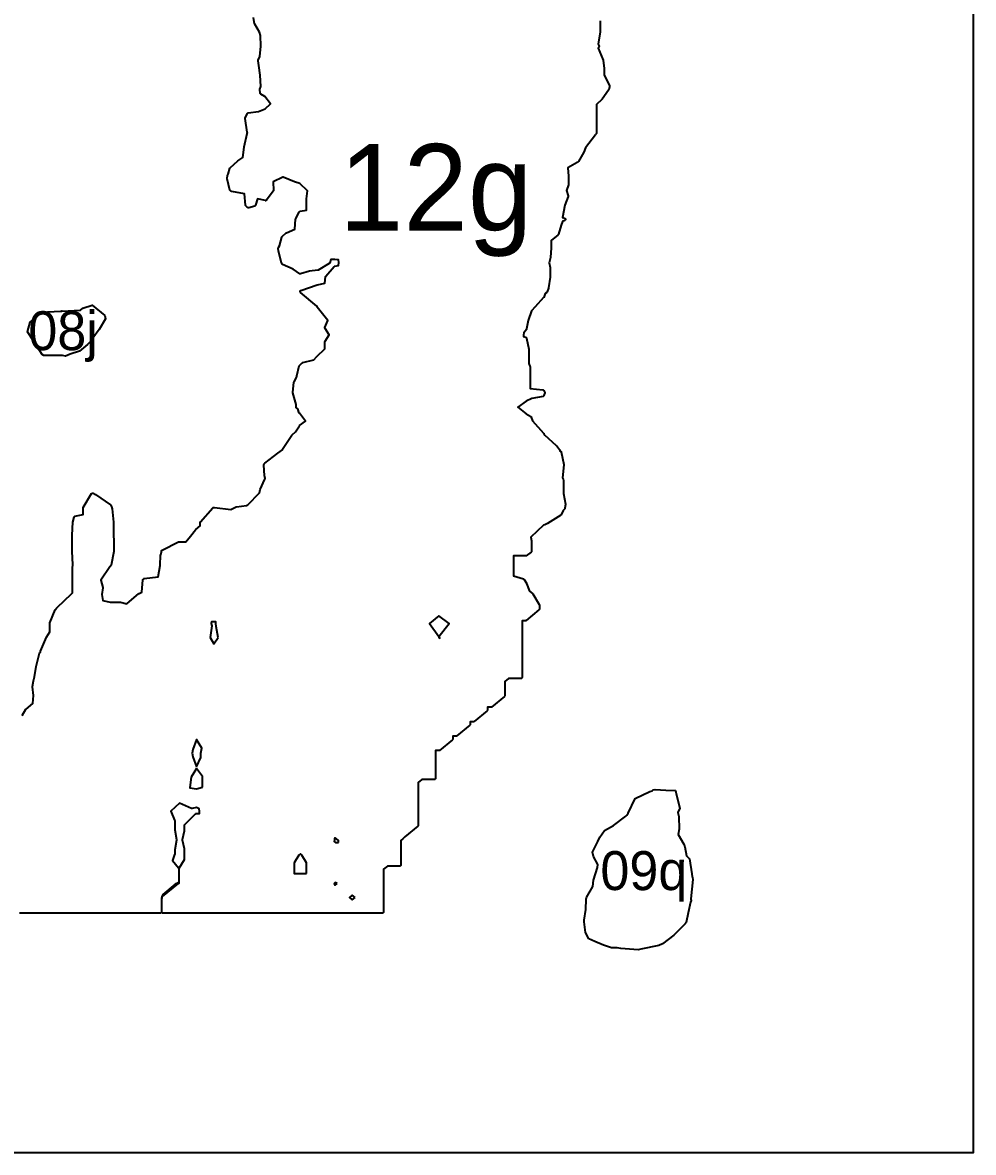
# Model space of a CAD drawing. Header units: millimetres. Extents: x 0 to 500, y 0 to 700.
# Drawn here: x 439 to 500, y 0 to 72.5 of the extents above; entities that cross this region are included whole.
import ezdxf
from ezdxf.enums import TextEntityAlignment as Align

# ---------------------------------------------------------------- set-up
doc = ezdxf.new("R2010")
doc.units = ezdxf.units.MM
for name, color, linetype in [('CORTE', 1, 'Continuous'), ('GRABADO', 5, 'Continuous'), ('HOJA', 8, 'Continuous')]:
    doc.layers.add(name, color=color, linetype=linetype)

msp = doc.modelspace()

# ---------------------------------------------------------------- linework, layer by layer
at = {"layer": 'CORTE'}
for points in [[(476.038, 72.643), (476.038, 71.938), (476.037, 71.932), (475.903, 71.147), (475.958, 71.054), (475.96, 71.051), (475.963, 71.045), (475.966, 71.034), (475.968, 71.023), (475.968, 71.013), (475.966, 71.001), (475.963, 70.99), (475.96, 70.985), (475.958, 70.981), (475.908, 70.897), (476.22, 70.115), (476.222, 70.107), (476.223, 70.102), (476.289, 69.611), (476.289, 69.606), (476.289, 69.182), (476.634, 68.464), (476.636, 68.459), (476.638, 68.452), (476.639, 68.445), (476.64, 68.438), (476.64, 68.431), (476.64, 68.423), (476.639, 68.417), (476.59, 68.218), (476.589, 68.214), (476.587, 68.209), (476.583, 68.2), (476.58, 68.195), (476.159, 67.61), (476.156, 67.607), (476.153, 67.603), (475.8, 67.27), (475.8, 67.268), (475.8, 65.489), (475.798, 65.456), (475.796, 65.424), (475.796, 65.421), (475.795, 65.414), (475.792, 65.404), (475.788, 65.397), (475.784, 65.389), (475.748, 65.339), (475.747, 65.338), (475.096, 64.495), (474.98, 64.224), (474.979, 64.221), (474.64, 63.609), (474.637, 63.604), (474.635, 63.602), (474.63, 63.595), (474.574, 63.549), (474.57, 63.546), (474.564, 63.542), (473.967, 63.21), (474.007, 62.683), (474.007, 62.136), (474.005, 62.125), (473.883, 61.752), (473.978, 61.404), (473.979, 61.398), (473.98, 61.391), (473.98, 61.385), (473.979, 61.378), (473.977, 61.369), (473.975, 61.363), (473.771, 60.808), (473.624, 60.015), (473.762, 59.972), (473.768, 59.97), (473.774, 59.967), (473.78, 59.963), (473.786, 59.959), (473.792, 59.954), (473.797, 59.947), (473.8, 59.944), (473.804, 59.937), (473.807, 59.929), (473.81, 59.922), (473.812, 59.914), (473.813, 59.906), (473.813, 59.899), (473.812, 59.894), (473.811, 59.885), (473.809, 59.878), (473.807, 59.873), (473.804, 59.866), (473.8, 59.859), (473.794, 59.852), (473.789, 59.847), (473.783, 59.842), (473.779, 59.839), (473.774, 59.836), (473.626, 59.761), (473.535, 59.534), (473.361, 58.954), (473.359, 58.948), (473.355, 58.939), (473.351, 58.934), (473.348, 58.929), (473.342, 58.922), (473.337, 58.918), (472.896, 58.55), (472.896, 58.046), (472.852, 57.471), (472.852, 57.466), (472.85, 57.459), (472.765, 57.12), (472.825, 56.802), (472.825, 56.798), (472.826, 56.793), (472.826, 56.193), (472.825, 56.187), (472.723, 55.504), (472.722, 55.497), (472.72, 55.492), (472.63, 55.244), (472.628, 55.239), (472.625, 55.232), (472.621, 55.226), (472.617, 55.221), (472.611, 55.215), (472.607, 55.211), (472.516, 55.139), (472.422, 54.895), (472.42, 54.891), (472.416, 54.884), (472.412, 54.878), (472.409, 54.875), (471.872, 54.292), (471.632, 54.033), (471.42, 53.398), (471.314, 52.864), (471.312, 52.858), (471.309, 52.849), (471.306, 52.843), (471.303, 52.838), (471.137, 52.607), (471.115, 52.484), (471.115, 52.378), (471.265, 52.328), (471.27, 52.326), (471.278, 52.322), (471.284, 52.318), (471.289, 52.314), (471.294, 52.309), (471.299, 52.304), (471.305, 52.296), (471.307, 52.292), (471.309, 52.288), (471.313, 52.279), (471.314, 52.272), (471.453, 51.576), (471.454, 51.571), (471.454, 51.567), (471.454, 50.756), (471.463, 50.655), (471.529, 50.482), (471.532, 50.476), (471.533, 50.468), (471.534, 50.461), (471.534, 49.035), (472.361, 48.954), (472.368, 48.953), (472.375, 48.951), (472.382, 48.949), (472.389, 48.945), (472.394, 48.942), (472.403, 48.936), (472.409, 48.929), (472.414, 48.923), (472.474, 48.822), (472.478, 48.816), (472.482, 48.805), (472.483, 48.798), (472.484, 48.79), (472.484, 48.783), (472.484, 48.778), (472.483, 48.77), (472.481, 48.764), (472.424, 48.583), (472.422, 48.578), (472.418, 48.57), (472.415, 48.565), (472.409, 48.557), (472.401, 48.549), (472.394, 48.544), (472.385, 48.539), (472.379, 48.536), (472.374, 48.535), (472.369, 48.533), (471.642, 48.398), (471.279, 48.226), (470.759, 47.854), (471.283, 47.418), (471.583, 47.251), (471.586, 47.249), (471.594, 47.244), (471.602, 47.236), (471.605, 47.232), (471.612, 47.222), (471.616, 47.211), (471.688, 46.97), (472.408, 46.17), (472.412, 46.166), (472.417, 46.158), (472.42, 46.152), (472.452, 46.077), (472.468, 46.059), (473.223, 45.378), (473.227, 45.373), (473.427, 45.124), (473.432, 45.116), (473.436, 45.107), (473.438, 45.102), (473.44, 45.095), (473.441, 45.087), (473.441, 45.082), (473.441, 45.048), (473.495, 45.026), (473.5, 45.023), (473.505, 45.02), (473.511, 45.016), (473.518, 45.01), (473.521, 45.006), (473.525, 45.001), (473.53, 44.993), (473.533, 44.987), (473.534, 44.984), (473.536, 44.977), (473.713, 44.166), (473.714, 44.16), (473.715, 44.153), (473.714, 44.147), (473.623, 43.31), (473.649, 43.26), (473.65, 43.257), (473.654, 43.248), (473.655, 43.24), (473.675, 43.125), (473.676, 43.118), (473.676, 42.308), (473.814, 41.616), (473.814, 41.612), (473.815, 41.604), (473.814, 41.594), (473.779, 41.361), (473.778, 41.357), (473.776, 41.35), (473.773, 41.343), (473.77, 41.336), (473.766, 41.33), (473.762, 41.326), (473.665, 41.217), (473.53, 40.937), (473.528, 40.933), (473.525, 40.929), (473.52, 40.923), (473.515, 40.917), (473.509, 40.912), (473.505, 40.909), (472.665, 40.384), (472.662, 40.382), (472.486, 40.294), (472.482, 40.292), (472.478, 40.291), (472.391, 40.267), (471.597, 39.495), (471.636, 39.265), (471.637, 39.259), (471.637, 38.591), (471.636, 38.581), (471.634, 38.572), (471.631, 38.566), (471.629, 38.561), (471.626, 38.555), (471.621, 38.548), (471.617, 38.544), (471.613, 38.539), (471.607, 38.535), (471.281, 38.302), (471.277, 38.3), (471.272, 38.297), (471.264, 38.294), (471.256, 38.292), (471.248, 38.291), (471.243, 38.29), (470.48, 38.29), (470.48, 37.026), (471.12, 36.813), (471.125, 36.811), (471.131, 36.808), (471.139, 36.803), (471.142, 36.8), (471.148, 36.795), (471.155, 36.787), (471.157, 36.783), (471.306, 36.536), (471.308, 36.532), (471.31, 36.528), (471.509, 36.033), (471.703, 35.871), (471.706, 35.868), (471.712, 35.862), (471.716, 35.855), (472.125, 35.171), (472.128, 35.165), (472.131, 35.157), (472.134, 35.149), (472.135, 35.14), (472.135, 35.136), (472.135, 34.887), (472.134, 34.882), (472.134, 34.878), (472.132, 34.868), (472.127, 34.856), (472.123, 34.849), (472.117, 34.841), (472.111, 34.835), (472.108, 34.832), (471.289, 34.15), (471.284, 34.145), (471.276, 34.141), (471.27, 34.138), (471.262, 34.135), (471.254, 34.133), (471.249, 34.133), (471.243, 34.132), (471.023, 34.132), (471.023, 32.111), (471.023, 31.867), (471.023, 31.184), (471.023, 30.499), (471.023, 30.494), (471.022, 30.488), (471.02, 30.481), (471.017, 30.472), (471.014, 30.466), (471.011, 30.461), (471.006, 30.454), (471.001, 30.448), (470.996, 30.444), (470.99, 30.439), (470.982, 30.435), (470.979, 30.433), (470.971, 30.43), (470.961, 30.428), (470.956, 30.427), (470.951, 30.427), (470.156, 30.427), (469.912, 30.223), (469.912, 29.329), (469.911, 29.322), (469.909, 29.311), (469.904, 29.297), (469.897, 29.287), (469.894, 29.283), (469.89, 29.279), (469.886, 29.275), (469.065, 28.591), (469.06, 28.587), (469.053, 28.583), (469.046, 28.58), (469.039, 28.577), (469.031, 28.575), (469.026, 28.574), (469.02, 28.574), (468.8, 28.574), (468.8, 28.403), (468.8, 28.398), (468.799, 28.393), (468.797, 28.383), (468.793, 28.374), (468.792, 28.372), (468.788, 28.364), (468.782, 28.357), (468.778, 28.352), (468.773, 28.348), (467.953, 27.664), (467.949, 27.661), (467.941, 27.656), (467.935, 27.653), (467.927, 27.651), (467.919, 27.649), (467.914, 27.648), (467.908, 27.648), (467.688, 27.648), (467.688, 27.477), (467.688, 27.469), (467.686, 27.458), (467.681, 27.446), (467.676, 27.438), (467.67, 27.429), (467.665, 27.424), (467.663, 27.423), (466.842, 26.739), (466.837, 26.735), (466.829, 26.73), (466.824, 26.727), (466.816, 26.724), (466.808, 26.722), (466.802, 26.722), (466.797, 26.721), (466.577, 26.721), (466.577, 26.55), (466.576, 26.545), (466.575, 26.538), (466.573, 26.53), (466.571, 26.524), (466.568, 26.517), (466.565, 26.512), (466.559, 26.504), (466.554, 26.499), (466.551, 26.496), (465.73, 25.812), (465.725, 25.808), (465.718, 25.804), (465.711, 25.801), (465.704, 25.798), (465.696, 25.796), (465.691, 25.795), (465.685, 25.795), (465.465, 25.795), (465.465, 25.626), (465.465, 24.015), (465.465, 24.008), (465.462, 23.996), (465.459, 23.988), (465.457, 23.983), (465.452, 23.975), (465.448, 23.969), (465.444, 23.965), (465.437, 23.959), (465.431, 23.954), (465.425, 23.951), (465.42, 23.948), (465.412, 23.945), (465.403, 23.943), (465.398, 23.943), (465.393, 23.942), (464.598, 23.942), (464.353, 23.738), (464.353, 22.847), (464.353, 22.603), (464.353, 21.921), (464.353, 20.992), (464.353, 20.985), (464.351, 20.974), (464.345, 20.96), (464.339, 20.95), (464.336, 20.946), (464.332, 20.942), (464.328, 20.938), (463.507, 20.254), (463.36, 20.133), (463.242, 20.033), (463.242, 18.457), (463.242, 18.452), (463.241, 18.447), (463.239, 18.438), (463.235, 18.428), (463.233, 18.423), (463.23, 18.418), (463.227, 18.414), (463.22, 18.405), (463.213, 18.4), (463.208, 18.396), (463.203, 18.393), (463.198, 18.391), (463.188, 18.387), (463.18, 18.385), (463.175, 18.384), (463.169, 18.384), (462.375, 18.384), (462.13, 18.18), (462.13, 15.434), (462.13, 15.429), (462.129, 15.422), (462.127, 15.415), (462.124, 15.407), (462.121, 15.4), (462.118, 15.395), (462.115, 15.391), (462.109, 15.383), (462.098, 15.374), (462.089, 15.369), (462.085, 15.367), (462.078, 15.365), (462.069, 15.362), (462.063, 15.362), (462.058, 15.361), (461.102, 15.361), (456.667, 15.361), (455.398, 15.361), (453.187, 15.361), (452.082, 15.361), (450.832, 15.361), (449.59, 15.361), (448.493, 15.361), (447.967, 15.361), (447.961, 15.362), (447.956, 15.362), (447.949, 15.364), (447.94, 15.367), (447.934, 15.37), (447.929, 15.374), (447.923, 15.378), (447.916, 15.384), (447.911, 15.39), (447.907, 15.395), (447.904, 15.4), (447.902, 15.405), (447.898, 15.415), (447.895, 15.427), (447.895, 15.434), (447.895, 16.304), (447.895, 16.312), (447.897, 16.321), (447.899, 16.327), (447.925, 16.393), (447.928, 16.398), (447.931, 16.404), (447.934, 16.408), (447.94, 16.415), (447.946, 16.42), (448.962, 17.267), (448.966, 17.269), (448.972, 17.274), (448.98, 17.277), (448.986, 17.279), (449.007, 17.285), (449.007, 18.218), (449.007, 18.224), (449.008, 18.232), (449.01, 18.237), (449.012, 18.245), (449.016, 18.253), (449.353, 18.813), (449.353, 19.482), (449.215, 20.052), (449.215, 20.056), (449.214, 20.063), (449.214, 20.073), (449.215, 20.081), (449.215, 20.084), (449.353, 20.654), (449.353, 21.002), (449.354, 21.011), (449.356, 21.016), (449.358, 21.022), (449.361, 21.029), (449.367, 21.039), (449.371, 21.044), (449.373, 21.046), (450.066, 21.74), (450.072, 21.745), (450.08, 21.751), (450.084, 21.753), (450.09, 21.756), (450.098, 21.759), (450.106, 21.761), (450.112, 21.762), (450.117, 21.762), (450.325, 21.762), (450.325, 21.912), (450.289, 22.061), (450.112, 22.135), (449.853, 22.081), (449.848, 22.08), (449.839, 22.079), (449.831, 22.08), (449.826, 22.081), (449.819, 22.082), (449.812, 22.084), (449.023, 22.413), (448.465, 21.902), (448.718, 21.323), (448.72, 21.317), (448.723, 21.308), (448.723, 21.301), (448.724, 21.296), (448.724, 20.702), (448.849, 20.08), (448.85, 20.073), (448.85, 20.063), (448.849, 20.056), (448.724, 19.434), (448.724, 19.14), (448.723, 19.133), (448.722, 19.125), (448.72, 19.119), (448.589, 18.737), (448.97, 18.261), (448.973, 18.256), (448.976, 18.252), (448.98, 18.244), (448.985, 18.229), (448.985, 18.22), (448.985, 18.218), (448.985, 17.368), (448.985, 17.363), (448.984, 17.356), (448.982, 17.349), (448.98, 17.343), (448.976, 17.334), (448.972, 17.328), (448.969, 17.324), (448.964, 17.318), (448.959, 17.313), (448.952, 17.308), (448.945, 17.304), (448.941, 17.302), (448.755, 17.224), (447.959, 16.561), (447.898, 16.409), (447.898, 16.358), (447.897, 16.353), (447.897, 16.35), (447.896, 16.344), (447.874, 16.27), (447.874, 15.434), (447.873, 15.429), (447.873, 15.424), (447.871, 15.415), (447.867, 15.405), (447.864, 15.4), (447.862, 15.395), (447.858, 15.391), (447.852, 15.383), (447.841, 15.374), (447.834, 15.37), (447.828, 15.367), (447.82, 15.364), (447.812, 15.362), (447.807, 15.362), (447.801, 15.361), (446.426, 15.361), (445.2, 15.361), (438.762, 15.361)], [(438.938, 28.053), (439.174, 28.446), (439.178, 28.451), (439.183, 28.457), (439.187, 28.461), (439.605, 28.809), (439.662, 29.332), (439.601, 29.888), (439.601, 29.897), (439.602, 29.903), (439.665, 30.27), (439.665, 30.273), (439.732, 30.532), (439.838, 31.196), (439.839, 31.199), (440.043, 32.051), (440.045, 32.057), (440.047, 32.061), (440.051, 32.068), (440.055, 32.075), (440.061, 32.081), (440.065, 32.085), (440.071, 32.09), (440.077, 32.094), (440.11, 32.112), (440.1, 32.143), (440.099, 32.152), (440.099, 32.16), (440.099, 32.168), (440.1, 32.176), (440.102, 32.183), (440.104, 32.188), (440.5, 33.069), (440.502, 33.073), (440.713, 33.424), (440.713, 33.968), (440.714, 33.98), (440.717, 33.989), (441.055, 34.834), (441.058, 34.841), (441.063, 34.849), (441.132, 34.932), (441.139, 34.945), (441.142, 34.95), (441.171, 34.986), (441.175, 34.989), (442.105, 35.868), (442.106, 35.869), (442.171, 35.927), (442.171, 37.598), (442.183, 37.671), (442.177, 37.73), (442.177, 37.732), (442.148, 38.594), (442.148, 39.427), (442.151, 39.523), (442.151, 39.616), (442.179, 40.451), (442.179, 40.46), (442.266, 40.785), (442.268, 40.791), (442.271, 40.799), (442.275, 40.805), (442.279, 40.811), (442.283, 40.816), (442.289, 40.822), (442.296, 40.828), (442.303, 40.832), (442.309, 40.834), (442.314, 40.836), (442.32, 40.838), (442.848, 40.948), (442.848, 41.381), (442.85, 41.391), (442.851, 41.396), (442.854, 41.405), (443.387, 42.292), (443.389, 42.296), (443.395, 42.303), (443.401, 42.309), (443.406, 42.312), (443.41, 42.315), (443.418, 42.32), (443.426, 42.323), (443.434, 42.325), (443.447, 42.327), (443.461, 42.326), (443.469, 42.324), (443.477, 42.322), (443.482, 42.319), (443.634, 42.244), (443.638, 42.241), (444.605, 41.581), (444.609, 41.579), (444.614, 41.574), (444.62, 41.567), (444.625, 41.561), (444.627, 41.557), (444.63, 41.552), (444.676, 41.44), (444.691, 41.404), (444.694, 41.397), (444.696, 41.386), (444.703, 41.327), (444.801, 40.454), (444.801, 40.45), (444.801, 39.657), (444.796, 39.526), (444.818, 39.377), (444.818, 39.372), (444.818, 38.588), (444.817, 38.581), (444.634, 37.698), (444.631, 37.689), (444.627, 37.682), (444.625, 37.677), (444.618, 37.668), (444.613, 37.663), (444.608, 37.658), (444.602, 37.654), (444.597, 37.651), (444.588, 37.647), (444.583, 37.646), (444.575, 37.644), (444.574, 37.644), (444.575, 37.64), (444.577, 37.634), (444.578, 37.627), (444.578, 37.62), (444.577, 37.609), (444.575, 37.598), (444.569, 37.584), (443.971, 36.729), (444.107, 36.276), (444.109, 36.27), (444.11, 36.259), (444.11, 36.253), (444.11, 36.247), (444.045, 35.816), (444.102, 35.439), (444.57, 35.327), (445.24, 35.327), (445.247, 35.327), (445.254, 35.325), (445.654, 35.226), (446.431, 35.873), (446.436, 35.877), (446.443, 35.881), (446.446, 35.883), (446.605, 35.957), (446.679, 36.751), (446.679, 36.757), (446.681, 36.764), (446.683, 36.77), (446.686, 36.777), (446.69, 36.783), (446.694, 36.789), (446.698, 36.793), (446.732, 36.829), (446.736, 36.832), (446.742, 36.837), (446.749, 36.841), (446.755, 36.844), (446.763, 36.847), (446.769, 36.848), (446.773, 36.849), (447.659, 36.955), (447.783, 37.677), (447.822, 38.359), (447.822, 38.363), (447.823, 38.368), (447.878, 38.55), (447.872, 38.579), (447.87, 38.586), (447.87, 38.6), (447.871, 38.607), (447.873, 38.616), (447.877, 38.627), (447.881, 38.633), (447.884, 38.638), (447.887, 38.642), (447.894, 38.65), (447.9, 38.655), (447.904, 38.658), (447.91, 38.661), (448.976, 39.195), (448.982, 39.197), (448.988, 39.199), (448.994, 39.2), (448.999, 39.201), (449.005, 39.202), (449.446, 39.202), (449.74, 39.568), (450.063, 39.973), (450.067, 39.977), (450.07, 39.98), (450.359, 40.221), (450.359, 40.453), (450.361, 40.464), (450.363, 40.472), (450.365, 40.477), (450.368, 40.483), (450.374, 40.493), (451.175, 41.383), (451.178, 41.386), (451.186, 41.393), (451.197, 41.401), (451.205, 41.404), (451.211, 41.406), (451.217, 41.407), (451.223, 41.408), (451.229, 41.408), (451.282, 41.408), (451.287, 41.408), (452.33, 41.284), (452.663, 41.443), (452.667, 41.444), (452.675, 41.447), (452.682, 41.448), (453.324, 41.541), (453.414, 41.573), (454.17, 42.336), (454.204, 42.555), (454.205, 42.559), (454.206, 42.563), (454.208, 42.567), (454.499, 43.225), (454.501, 43.229), (454.506, 43.237), (454.512, 43.244), (454.516, 43.248), (454.52, 43.251), (454.532, 43.26), (454.492, 43.46), (454.491, 43.465), (454.45, 44.117), (454.45, 44.121), (454.451, 44.13), (454.452, 44.138), (454.463, 44.178), (454.467, 44.187), (454.471, 44.193), (454.483, 44.212), (454.486, 44.217), (454.511, 44.245), (454.513, 44.246), (454.516, 44.25), (455.339, 44.895), (455.341, 44.896), (455.637, 45.108), (455.64, 45.109), (455.64, 45.113), (455.64, 45.118), (455.641, 45.125), (455.643, 45.132), (455.645, 45.14), (455.649, 45.148), (455.652, 45.151), (456.25, 46.048), (456.253, 46.053), (456.257, 46.057), (456.26, 46.06), (456.486, 46.26), (456.727, 46.645), (456.729, 46.648), (456.733, 46.653), (456.738, 46.657), (456.742, 46.661), (457.115, 46.946), (456.729, 47.452), (456.726, 47.456), (456.722, 47.464), (456.72, 47.469), (456.624, 47.729), (456.536, 47.803), (456.529, 47.81), (456.523, 47.819), (456.519, 47.826), (456.518, 47.829), (456.514, 47.837), (456.512, 47.849), (456.511, 47.856), (456.511, 47.862), (456.523, 48.01), (456.308, 48.765), (456.306, 48.771), (456.305, 48.78), (456.305, 48.788), (456.305, 48.792), (456.379, 49.441), (456.38, 49.444), (456.382, 49.454), (456.386, 49.463), (456.388, 49.467), (456.537, 49.739), (456.565, 49.855), (456.717, 50.49), (456.718, 50.495), (456.722, 50.503), (456.725, 50.51), (456.731, 50.518), (456.736, 50.523), (456.914, 50.694), (456.92, 50.698), (456.925, 50.702), (456.931, 50.705), (456.94, 50.709), (456.946, 50.71), (457.657, 50.874), (457.844, 51.103), (457.848, 51.107), (458.366, 51.597), (458.366, 52.045), (458.367, 52.053), (458.369, 52.062), (458.373, 52.071), (458.375, 52.075), (458.377, 52.079), (458.646, 52.491), (458.377, 52.903), (458.375, 52.906), (458.373, 52.91), (458.369, 52.919), (458.367, 52.929), (458.366, 52.936), (458.366, 52.946), (458.368, 52.957), (458.371, 52.966), (458.553, 53.405), (457.874, 54.271), (457.87, 54.276), (457.867, 54.281), (457.864, 54.288), (457.86, 54.3), (457.859, 54.311), (457.859, 54.33), (457.854, 54.334), (456.799, 55.213), (456.795, 55.216), (456.79, 55.222), (456.786, 55.228), (456.783, 55.233), (456.778, 55.241), (456.775, 55.254), (456.773, 55.265), (456.773, 55.275), (456.774, 55.284), (456.776, 55.289), (456.778, 55.297), (456.781, 55.304), (456.784, 55.309), (456.789, 55.316), (456.795, 55.322), (456.798, 55.326), (456.804, 55.331), (456.811, 55.335), (456.816, 55.337), (456.822, 55.34), (457.878, 55.707), (457.883, 55.708), (458.369, 55.81), (458.403, 56.204), (458.404, 56.212), (458.406, 56.219), (458.408, 56.224), (458.412, 56.232), (458.417, 56.24), (458.42, 56.245), (458.957, 56.87), (458.961, 56.874), (458.967, 56.88), (458.973, 56.884), (458.98, 56.888), (458.986, 56.89), (458.992, 56.893), (458.999, 56.894), (459.246, 56.935), (459.267, 57.122), (459.247, 57.304), (459.01, 57.322), (458.741, 57.322), (458.682, 57.101), (458.678, 57.091), (458.673, 57.082), (458.669, 57.075), (458.664, 57.07), (458.66, 57.066), (458.654, 57.061), (458.649, 57.058), (457.938, 56.648), (457.932, 56.645), (457.925, 56.642), (457.918, 56.64), (457.912, 56.639), (457.379, 56.571), (456.809, 56.398), (456.804, 56.397), (456.797, 56.396), (456.789, 56.396), (456.782, 56.396), (456.775, 56.397), (456.767, 56.399), (456.76, 56.402), (456.753, 56.405), (456.749, 56.407), (456.323, 56.698), (455.646, 57.002), (455.64, 57.005), (455.634, 57.008), (455.628, 57.013), (455.622, 57.019), (455.619, 57.023), (455.615, 57.028), (455.612, 57.033), (455.583, 57.089), (455.58, 57.095), (455.578, 57.102), (455.396, 57.861), (455.395, 57.866), (455.376, 58.042), (455.376, 58.049), (455.376, 58.057), (455.378, 58.066), (455.379, 58.071), (455.381, 58.078), (455.385, 58.085), (455.455, 58.205), (455.606, 58.764), (455.61, 58.775), (455.614, 58.782), (455.617, 58.786), (455.622, 58.792), (455.626, 58.796), (455.881, 59.033), (455.885, 59.035), (455.889, 59.039), (455.897, 59.043), (456.432, 59.266), (456.487, 59.907), (456.487, 59.911), (456.49, 59.923), (456.492, 59.93), (456.494, 59.933), (456.724, 60.38), (456.726, 60.384), (456.731, 60.392), (456.736, 60.397), (456.741, 60.401), (456.746, 60.406), (456.753, 60.41), (456.761, 60.413), (456.766, 60.415), (456.772, 60.417), (457.179, 60.502), (457.179, 61.218), (457.179, 61.223), (457.25, 61.726), (456.75, 62.198), (456.408, 62.312), (456.406, 62.313), (455.689, 62.612), (455.684, 62.614), (455.681, 62.617), (455.675, 62.614), (455.035, 62.309), (455.064, 61.756), (455.064, 61.749), (455.063, 61.742), (455.061, 61.735), (455.058, 61.725), (455.053, 61.716), (455.05, 61.711), (454.625, 61.128), (454.619, 61.122), (454.611, 61.116), (454.604, 61.111), (454.599, 61.108), (454.593, 61.106), (454.585, 61.103), (454.578, 61.102), (454.57, 61.101), (454.564, 61.101), (454.556, 61.101), (454.55, 61.103), (454.033, 61.226), (453.906, 60.804), (453.903, 60.795), (453.898, 60.786), (453.892, 60.779), (453.887, 60.773), (453.886, 60.772), (453.879, 60.766), (453.87, 60.761), (453.864, 60.758), (453.859, 60.756), (453.476, 60.635), (453.471, 60.634), (453.463, 60.632), (453.457, 60.632), (453.449, 60.632), (453.442, 60.633), (453.435, 60.634), (453.428, 60.637), (453.422, 60.639), (453.415, 60.643), (453.408, 60.648), (453.404, 60.652), (453.4, 60.655), (453.29, 60.778), (453.286, 60.782), (453.281, 60.789), (453.277, 60.797), (453.275, 60.802), (453.273, 60.808), (453.272, 60.813), (453.271, 60.817), (453.209, 61.543), (452.386, 61.681), (452.381, 61.682), (452.374, 61.684), (452.366, 61.688), (452.361, 61.691), (452.355, 61.695), (452.294, 61.746), (452.289, 61.751), (452.284, 61.757), (452.28, 61.763), (452.276, 61.769), (452.273, 61.776), (452.271, 61.782), (452.082, 62.504), (452.081, 62.511), (452.08, 62.519), (452.08, 62.524), (452.08, 62.534), (452.081, 62.539), (452.115, 62.698), (452.117, 62.704), (452.119, 62.709), (452.158, 62.801), (452.271, 63.189), (452.273, 63.194), (452.276, 63.202), (452.28, 63.209), (452.284, 63.214), (452.285, 63.216), (452.289, 63.22), (452.769, 63.664), (452.772, 63.667), (452.775, 63.669), (453.107, 63.882), (453.183, 64.544), (453.183, 64.548), (453.382, 65.416), (453.384, 65.425), (453.388, 65.433), (453.392, 65.441), (453.4, 65.449), (453.402, 65.452), (453.404, 65.453), (453.402, 65.455), (453.398, 65.459), (453.394, 65.464), (453.39, 65.471), (453.387, 65.477), (453.384, 65.484), (453.381, 65.493), (453.245, 66.376), (453.245, 66.381), (453.245, 66.391), (453.246, 66.399), (453.247, 66.404), (453.249, 66.412), (453.252, 66.419), (453.388, 66.694), (453.39, 66.699), (453.394, 66.705), (453.398, 66.71), (453.405, 66.716), (453.41, 66.721), (453.418, 66.726), (453.423, 66.728), (453.427, 66.73), (453.436, 66.733), (453.442, 66.734), (454.094, 66.836), (454.526, 67.002), (454.882, 67.322), (454.516, 67.796), (454.251, 67.943), (454.246, 67.946), (454.24, 67.951), (454.234, 67.957), (454.23, 67.962), (454.226, 67.967), (454.223, 67.972), (454.22, 67.979), (454.217, 67.986), (454.216, 67.994), (454.215, 68), (454.195, 68.235), (454.195, 68.243), (454.195, 68.25), (454.197, 68.257), (454.198, 68.262), (454.26, 68.441), (454.214, 69.158), (454.135, 69.782), (454.077, 70.075), (454.075, 70.082), (454.075, 70.093), (454.076, 70.102), (454.077, 70.109), (454.078, 70.114), (454.081, 70.12), (454.193, 70.361), (454.262, 71.02), (454.226, 71.709), (454.161, 71.914), (453.862, 72.441), (453.86, 72.445), (453.857, 72.451), (453.855, 72.459), (453.776, 72.858)]]:
    msp.add_lwpolyline(points, dxfattribs=at)
for points in [[(443.119, 51.863), (442.614, 51.429), (442.011, 51.241), (441.712, 51.119), (441.524, 51.156), (440.312, 51.156), (440.215, 51.215), (439.642, 52.134), (439.269, 52.676), (439.444, 53.296), (439.994, 53.764), (440.158, 53.953), (441.399, 54.007), (441.434, 54.009), (441.472, 54.022), (441.487, 54.009), (442.668, 54.071), (442.831, 54.204), (443.417, 54.383), (444.231, 53.723), (444.279, 53.514), (443.884, 52.83), (443.461, 52.278), (443.325, 52.069), (443.119, 51.863)], [(465.684, 33.031), (465.693, 33.031), (465.754, 33.014), (465.754, 33.016), (465.689, 33.125), (466.349, 33.95), (465.685, 34.448), (465.088, 33.951), (465.684, 33.122), (465.684, 33.031)], [(451.512, 33.054), (451.391, 33.756), (451.357, 33.957), (451.357, 34.055), (451.093, 34.055), (451.074, 33.963), (451.107, 33.798), (450.995, 33.053), (451.236, 32.652), (451.512, 33.054)], [(450.126, 24.764), (450.404, 25.344), (450.404, 25.633), (450.461, 25.961), (450.133, 26.507), (449.878, 25.868), (449.836, 25.626), (449.878, 25.385), (450.126, 24.764)], [(450.498, 23.453), (450.498, 24.127), (450.125, 24.645), (449.789, 24.083), (449.741, 23.762), (449.687, 23.406), (450.115, 23.347), (450.498, 23.453)], [(475.307, 13.718), (475.088, 14.125), (475.012, 14.807), (475.009, 14.916), (475.12, 15.587), (475.13, 16.253), (475.167, 16.362), (475.569, 17.073), (475.606, 17.474), (475.866, 18.3), (475.883, 18.492), (475.606, 19.007), (475.537, 19.281), (475.881, 19.97), (476.017, 20.241), (476.32, 20.666), (476.89, 20.987), (477.68, 21.584), (477.757, 21.661), (477.839, 21.775), (478.284, 22.716), (479.232, 23.164), (479.375, 23.223), (479.433, 23.27), (479.559, 23.296), (480.245, 23.26), (480.869, 23.227), (480.942, 22.935), (481.151, 22.1), (481.019, 21.814), (481.096, 21.562), (481.112, 20.757), (481.049, 20.406), (481.406, 19.788), (481.483, 19.61), (481.575, 19.048), (481.777, 18.847), (481.914, 17.882), (481.935, 17.688), (481.966, 17.647), (481.98, 17.523), (481.867, 16.275), (481.872, 16.174), (481.847, 16.065), (481.687, 15.371), (481.565, 14.758), (481.502, 14.671), (480.768, 13.936), (480.049, 13.393), (479.815, 13.276), (478.648, 13.042), (478.56, 13.017), (478.482, 13.01), (477.365, 13.096), (477.122, 13.141), (476.766, 13.142), (476.251, 13.313), (475.706, 13.547), (475.307, 13.718)], [(459.23, 19.899), (459.23, 20.033), (459.112, 20.133), (459.032, 20.198), (458.99, 20.129), (458.99, 20.054), (458.956, 19.969), (459.04, 19.899), (459.23, 19.899)], [(457.182, 17.901), (457.182, 18.584), (456.878, 19.092), (456.789, 19.166), (456.701, 19.092), (456.397, 18.584), (456.397, 17.901), (457.182, 17.901)], [(459.162, 17.268), (459.026, 17.325), (458.963, 17.273), (459.032, 17.159), (459.162, 17.268)], [(460.3, 16.363), (460.124, 16.509), (459.949, 16.363), (460.124, 16.217), (460.3, 16.363)]]:
    msp.add_lwpolyline(points, close=True, dxfattribs=at)
at = {"layer": 'HOJA'}
msp.add_lwpolyline([(0, 0), (500, 0), (500, 700), (0, 700)], close=True, dxfattribs=at)

# ---------------------------------------------------------------- texts
at = {"layer": 'GRABADO'}
for s, height, p in [('12g', 5.5635, (465.479, 61.954)), ('08j', 2.5, (441.558, 52.753)), ('09q', 2.5, (478.842, 18.091))]:
    msp.add_text(s, height=height, dxfattribs=at).set_placement(p, align=Align.MIDDLE_CENTER)

doc.saveas('drawing.dxf')
